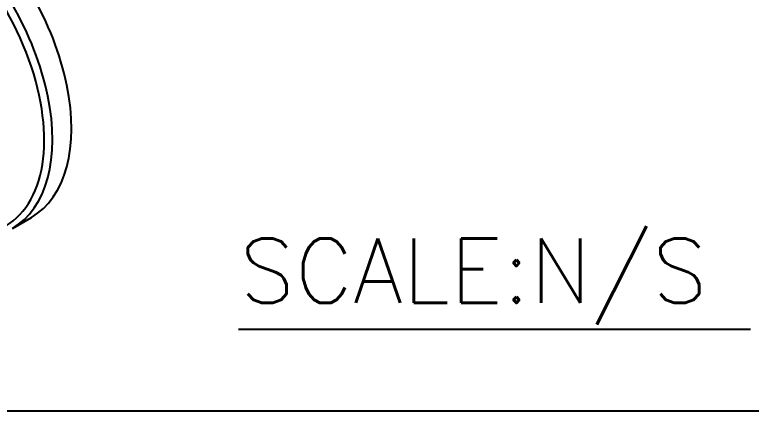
# Model space of a CAD drawing. Extents: x -4509 to -4089, y -1506 to -1209.
# Drawn here: x -4181.8 to -4124.8, y -1362.6 to -1331.9 of the extents above; entities that cross this region are included whole.
import ezdxf

# ---------------------------------------------------------------- set-up
doc = ezdxf.new("R2010")
doc.units = 0
doc.header["$LTSCALE"] = 7
doc.layers.get('0').update_dxf_attribs({"color": 2, "linetype": 'CONTINUOUS'})
doc.layers.add('D', color=2, linetype='CONTINUOUS')
doc.styles.add('GHS', font='ROMANS.shx', dxfattribs={"bigfont": 'GHS.shx'})

msp = doc.modelspace()

# ---------------------------------------------------------------- linework, layer by layer
at = {"color": 0}
msp.add_line((-4164.46154, -1356.27366), (-4124.83456, -1356.27366), dxfattribs=at)
at = {"layer": 'D'}
msp.add_line((-4181.97108, -1348.46283), (-4180.49998, -1347.61349), dxfattribs=at)
msp.add_lwpolyline([(-4217.74326, -1285.40504), (-4107.39181, -1285.40504), (-4107.39181, -1362.62157), (-4217.74326, -1362.62157)], close=True, dxfattribs=at)
for centre, major_axis, start_param, end_param in [((-4187.99998, -1334.62311), (-7.5, 12.99038), 3.14159265, 6.28318531), ((-4189.47108, -1335.47245), (-7.5, 12.99038), 3.14159265, 6.28318531), ((-4189.81927, -1335.67347), (-7.29341, 12.63256), 1.83854058, 7.06858347)]:
    msp.add_ellipse(centre, major_axis=major_axis, ratio=0.57735027, start_param=start_param, end_param=end_param, dxfattribs=at)

# ---------------------------------------------------------------- texts
at = {"color": 7, "style": 'GHS'}
msp.add_text('SCALE:N/S', height=5, dxfattribs=at).set_placement((-4164.38584, -1354.23788))

doc.saveas('drawing.dxf')
